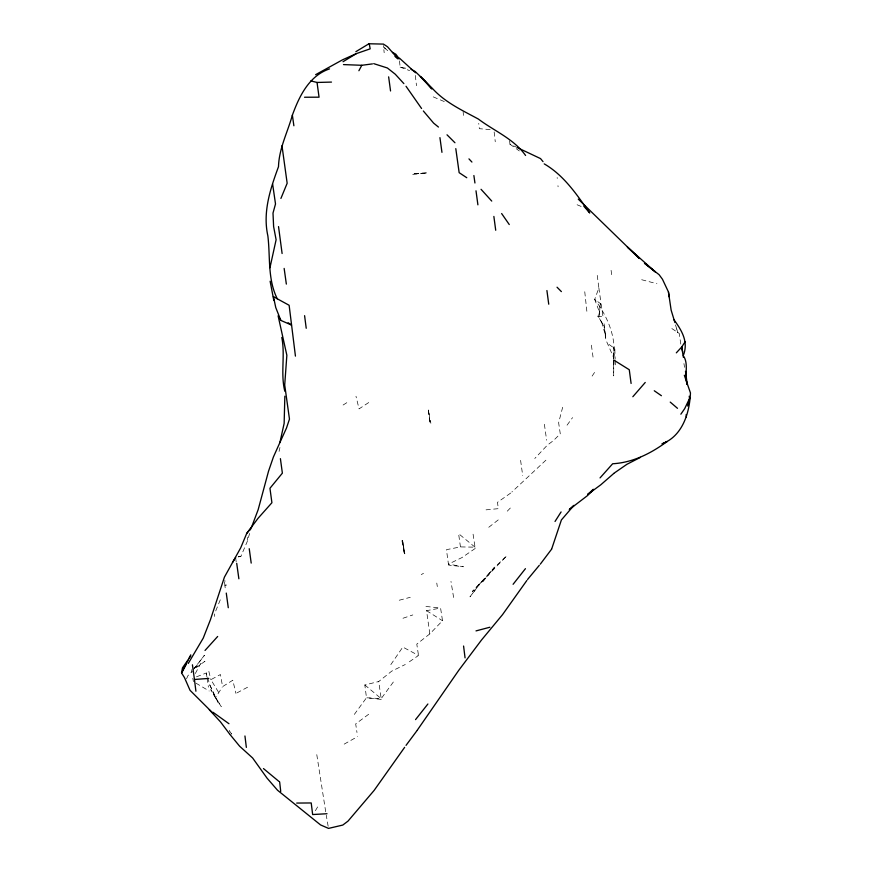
<?xml version="1.0" encoding="UTF-8"?>
<svg xmlns="http://www.w3.org/2000/svg" width="872" height="872" viewBox="0 0 872 872"><rect width="100%" height="100%" fill="white"/><g stroke="black" fill="none" stroke-linecap="round" stroke-linejoin="round"><path stroke-width="0.65" stroke-dasharray="4.36 3.27" d="M613.692 358.218L613.844 347.361L613.855 359.275M613.714 358.283C616.395 336.745 607.359 316.22 594.704 299.39L598.868 287.978L597.255 275.41M599.511 312.274L600.394 303.576L594.704 299.39L599.511 312.274L598.726 317.364L604.034 326.183L605.887 339.884L613.539 357.357M600.394 303.576L598.726 317.364L604.034 326.183M279.062 451.423L279.945 447.543M562.658 407.257L558.636 422.767L560.282 433.831L553.404 440.622L547.354 445.145L534.776 458.498M238.263 556.925L240.901 556.325L247.081 541.926L250.973 528.999M220.278 599.838L214.294 614.455L214.545 616.428M186.521 678.841L187.949 675.658L192.232 671.407M195.339 673.522L200.429 663.974L204.996 661.238L195.175 668.388M207.7 677.708L209.727 684.814L217.88 702.211L210.795 689.643L221.281 706.723L215.624 697.546L222.12 687.332M315.402 810.698L318.585 805.281M592.121 376.083L595.086 371.646M390.83 664.617L402.81 647.079L418.516 655.472L407.159 663.309M354.337 714.408L366.491 697.774L364.834 684.967L378.721 681.533L391.735 671.135L405.284 664.508M567.051 425.176L572.566 417.612M393.337 682.024L381.184 698.625L366.491 697.774L381.304 699.42M194.685 668.17L204.462 655.243L192.995 669.979M425.95 606.454L440.578 608.013L442.518 620.733L429.831 633.868L416.794 644.125L418.516 655.472M507.286 511.166L512.594 505.695M545.894 460.187L511.875 491.993M192.799 678.285L193.421 681.632M488.778 527.277L499.874 518.622M368.66 714.266L355.689 723.902L356.986 732.524M510.665 493.072L497.465 502.337L498.359 508.659L484.091 510.044M475.218 548.455L461.997 557.557L448.437 564.119L448.579 565.1L463.413 566.746L448.437 564.119L446.431 549.676L460.449 546.908L475.022 547.169L473.016 533.762M368.703 402.559L359.057 408.881L355.983 396.259M193.867 668.279L200.429 663.974M343.099 405.022L348.244 401.796M344.189 744.132L357.618 736.589M218.501 692.172L210.882 679.669L220.453 674.514L222.578 686.624L232.791 680.236L235.909 693.36M421.274 574.572L423.498 573.362M236.966 692.891L248.76 686.602M428.348 409.96L430.179 423.65L428.348 409.96L430.866 423.269M401.948 540.673L402.624 540.891L404.368 554.08L401.948 540.673L402.548 540.411L404.804 553.829L402.548 540.411M196.494 676.836L206.348 672.977L207.362 676.53M403.006 618.248L412.805 614.934M399.256 600.23L410.254 597.32M225.183 587.815L224.932 585.799L226.186 585.472L224.823 580.414M429.831 633.868L426.539 610.662L440.513 608.078M238.361 556.761L240.901 556.325M412.728 174.444L426.986 173.081L412.641 173.713L426.953 172.787M490.14 129.601L479.338 128.685L478.739 123.334M597.309 316.165L602.051 316.656M399.496 60.898L400.139 67.122L407.377 68.55M641.694 279.727L656.91 283.727M400.139 67.122L409.6 70.599M577.101 204.757L581.7 206.675M433.253 96.879L445.232 101.98M509.586 140.632L509.967 144.185L515.799 146.899M385.838 48.581L383.615 47.328L383.418 44.843M195.917 683.125L209.182 691.016M426.539 610.662L442.518 620.733M671.854 328.559L679.223 333.409L680.923 344.952M509.967 144.185L515.178 147.946M516.224 148.698L519.341 150.954M609.016 344.429L614.814 348.615L615.152 359.155M387.746 50.631L383.615 47.328L384.171 52.734M475.022 547.169L458.585 533.653L460.449 546.908M364.834 684.967L381.184 698.625L378.721 681.533M231.56 734.017L229.358 730.682L231.516 733.984M209.727 684.814L215.624 697.546M675.495 324.907L677.817 332.723L676.356 327.621M601.604 321.942L605.637 335.971L604.1 323.839M208.855 671.386L210.882 679.669M328.145 826.253L326.281 815.276M683.942 363.57L684.564 367.308M453.614 597.484L450.977 581.406M325.703 811.734L316.449 752.503M436.774 583.085L437.319 586.584M601.113 303.892L603.141 317.495M206.348 672.977L206.904 676.836M207.1 678.122L208.408 687.136M598.868 287.978L600.906 302.464M544.39 424.272L546.624 440.186M591.401 345.203L593.472 360.245M520.595 460.362L522.72 475.643M611.087 270.331L611.675 274.854M235.636 557.513L236.236 562.189M586.856 311.26L584.513 289.526M415.312 75.483L416.5 85.718M557.96 185.681L558.091 186.793M494.152 131.945L495.263 141.755M224.529 581.842L224.932 585.799M247.474 537.337L247.724 539.997M557.164 177.55L557.241 178.444M463.13 111.638L463.457 115.42M191.687 669.707L191.884 672.258M605.451 332.995L605.887 339.884M615.196 360.474L615.403 367.068M613.725 358.97L613.539 352.386L613.692 359.133M613.757 360.289L613.703 375.876L613.616 362.327M613.725 360.485L613.855 365.891L613.855 360.594M481.442 581.788L469.986 596.819L481.431 581.809L494.086 567.825L506.85 555.769L472.352 591.51L481.431 581.809M490.707 571.836L481.824 582.801L494.086 567.825L490.707 571.836"/><path stroke-width="1.31" d="M284.85 396.193L284.141 423.4L279.912 442.518L273.416 456.972L268.532 471.196L258.156 509.695L251.332 527.778L246.722 533.402L240.727 547.78L224.42 577.144L210.435 619.73L203.241 638.119L188.254 663.45M329.54 68.877C309.004 75.809 299.27 96.28 292.371 115.148C287.586 132.315 279.007 148.545 278.495 166.694C270.353 188.886 262.57 211.907 267.868 235.92C270.407 257 267.453 279.149 277.274 298.791L289.133 305.276L295.434 356.114M600.045 477.9L612.656 463.762C632.93 462.607 651.133 453.342 667.178 441.461L662.001 443.892C682.493 436.131 689.61 412.968 690.461 392.934L684.335 375.254M683.321 355.471C688.749 341.759 681.741 330.466 673.936 319.697M269.96 267.715L276.108 239.756L273.612 226.556L273.001 213.084L275.508 203.972L272.62 184.047M687.648 406.025L689.621 398.755L689.218 396.204M551.66 549.033L561.404 519.941L573.939 505.357L569.296 509.531L587.521 495.579L593.265 489.846M280.915 198.435L287.161 183.251L281.983 145.733M279.912 442.518L286.485 428.054L289.471 419.116L284.708 384.999L286.855 355.264L278.103 315.817L280.849 320.416L291.488 325.049L288.142 322.738M358.893 70.73L361.793 65.291L372.42 63.896M186.466 663.854L181.54 672.955L184.439 677.533L190.031 690.308L213.106 713.296M689.774 398.014L684.662 408.685L680.858 414.189M232.497 562.473L235.636 557.513M555.028 521.467L561.088 511.94M685.218 341.661L681.741 346.958L676.323 352.844M190.761 654.85L181.54 672.955L182.499 667.843L187.774 660.235M417.241 730.246L458.77 670.296L481.475 640.059L502.523 614.651L526.862 580.469M189.279 658.066L190.783 655.897M406.047 745.353L416.881 730.78M404.641 747.337L374.11 790.424L347.983 821.141L342.783 825.065L328.537 828.4L320.569 824.934L277.514 790.228L267.028 778.118L252.629 757.986L239.647 746.236L230.143 734.682M540.302 564.162L551.584 549.197M513.096 584.294L525.435 568.664M415.552 719.618L427.89 703.998M527.582 579.466L539.288 565.339M632.843 396.727L645.236 382.47M205.018 650.458L217.662 636.484M593.331 489.257L587.63 494.478L600.786 484.799L613.714 473.518M613.735 473.409L626.924 464.296L640.429 457.364M368.976 43.764L383.451 44.101L387.528 46.783L398.079 58.882L394.972 56.408M343.023 61.716L356.375 53.606L370.175 48.843L369.216 43.6L355.863 51.677M315.62 74.676L342.598 59.787L356.375 53.606M476.014 630.903L489.857 627.241M246.722 533.402L258.079 518.273L271.911 502.73L269.949 488.287L282.375 473.147L280.403 458.65M192.429 664.791L194.445 679.484L208.779 678.416M327.022 813.729L312.645 814.546L311.217 802.959L296.709 803.068M310.846 80.9L317.037 82.459L331.491 82.088M304.535 97.239L319.054 97.184L317.037 82.459M343.492 64.593L361.793 65.291M373.707 63.634L387.375 67.983L395.256 74.207L403.867 83.614M516.965 147.444L540.542 158.595L543.027 161.625M410.995 69.259L415.137 71.482L425.013 80.878L431.858 88.933L420.337 76.54L432.414 88.421C444.971 102.384 462.269 110.341 478.325 119.028C494.261 131.062 513.641 138.67 525.587 155.467M392.487 52.331L395.812 54.217L399.3 58.838M277.274 298.791L273.416 296.535L275.759 307.565L280.849 320.416M613.637 359.983L629.268 369.728L631.099 383.462M544.226 163.871C564.053 175.403 576.872 194.685 589.734 212.964L583.782 206.163M466.771 177.725L459.152 172.667L455.794 148.632M654.273 390.754L661.401 395.714M228.955 723.716L213.019 712.282M438.442 127.05L433.613 123.116L423.345 110.984M278.975 781.454L263.464 768.581M399.463 58.141L415.519 72.768M670.23 402.101L677.49 408.314M578.278 199.143L639.416 258.559L627.36 247.027L655.439 271.988L644.452 263.202L659.134 274.724L662.458 279.247L668.453 291.967L671.135 310.127L674.906 322.531M209.313 709.764L220.409 721.787L229.663 734.061M447.02 134.811L454.944 142.746M557.045 287.215L561.383 291.608M468.962 158.889L471.916 162.05M481.05 189.3L491.743 201.072M421.568 108.499L406.025 86.274M501.64 213.553L509.259 224.54M683.942 356.626C688.727 365.063 684.193 375.342 687.201 384.487M273.808 300.393L270.124 281.242M682.645 351.819L681.741 346.958L683.386 357.389M685.774 374.557L686.373 378.067L685.534 371.287L687.201 384.399M284.806 391.223C280.381 373.543 285.351 355.296 281.787 337.431M668.453 291.967L669.162 296.851M473.888 175.534L474.935 183M292.371 115.148L293.875 125.764M284.152 268.423L286.343 284.087M236.715 563.356L238.874 578.79M439.935 137.634L441.951 152.338M226.273 593.069L228.279 607.719M476.003 190.805L477.9 204.833M388.64 76.856L390.547 90.961M282.103 253.512L278.528 226.589M249.239 548.706L251.201 563.094M546.918 290.55L548.739 304.197M493.868 216.441L495.71 230.252M304.59 315.664L306.225 328.286M463.577 646.032L465.059 657.87M194.445 679.484L195.906 691.224M244.945 735.979L246.351 747.38M279.65 781.912L280.73 791.427M686.177 414.549L686.351 417.023"/></g></svg>
